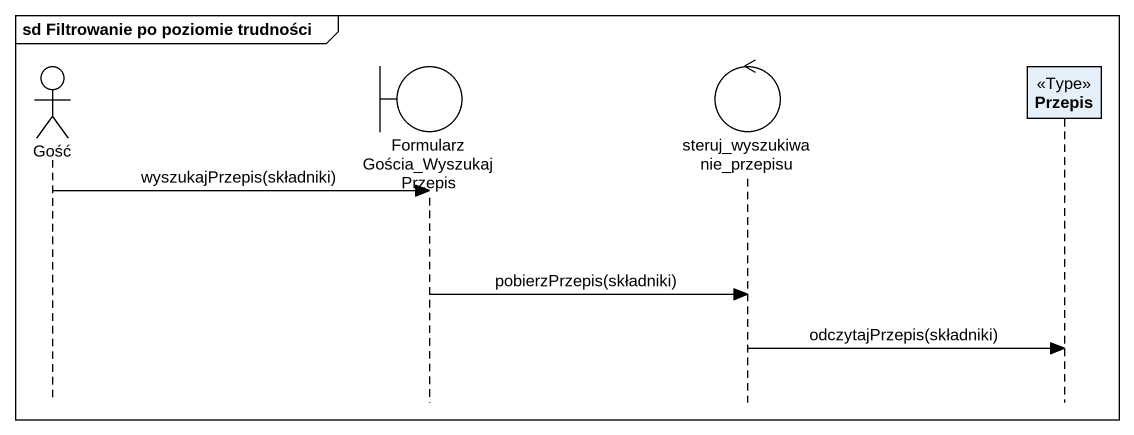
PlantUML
@startuml
mainframe sd Filtrowanie po poziomie trudności
hide footbox
actor Gość
boundary "FormularzGościa_WyszukajPrzepis" as FormularzGościa
control steruj_wyszukiwanie_przepisu
participant Przepis <<Type>>

Gość -> FormularzGościa : wyszukajPrzepis(składniki)
FormularzGościa -> steruj_wyszukiwanie_przepisu : pobierzPrzepis(składniki)
steruj_wyszukiwanie_przepisu -> Przepis : odczytajPrzepis(składniki)
@enduml
